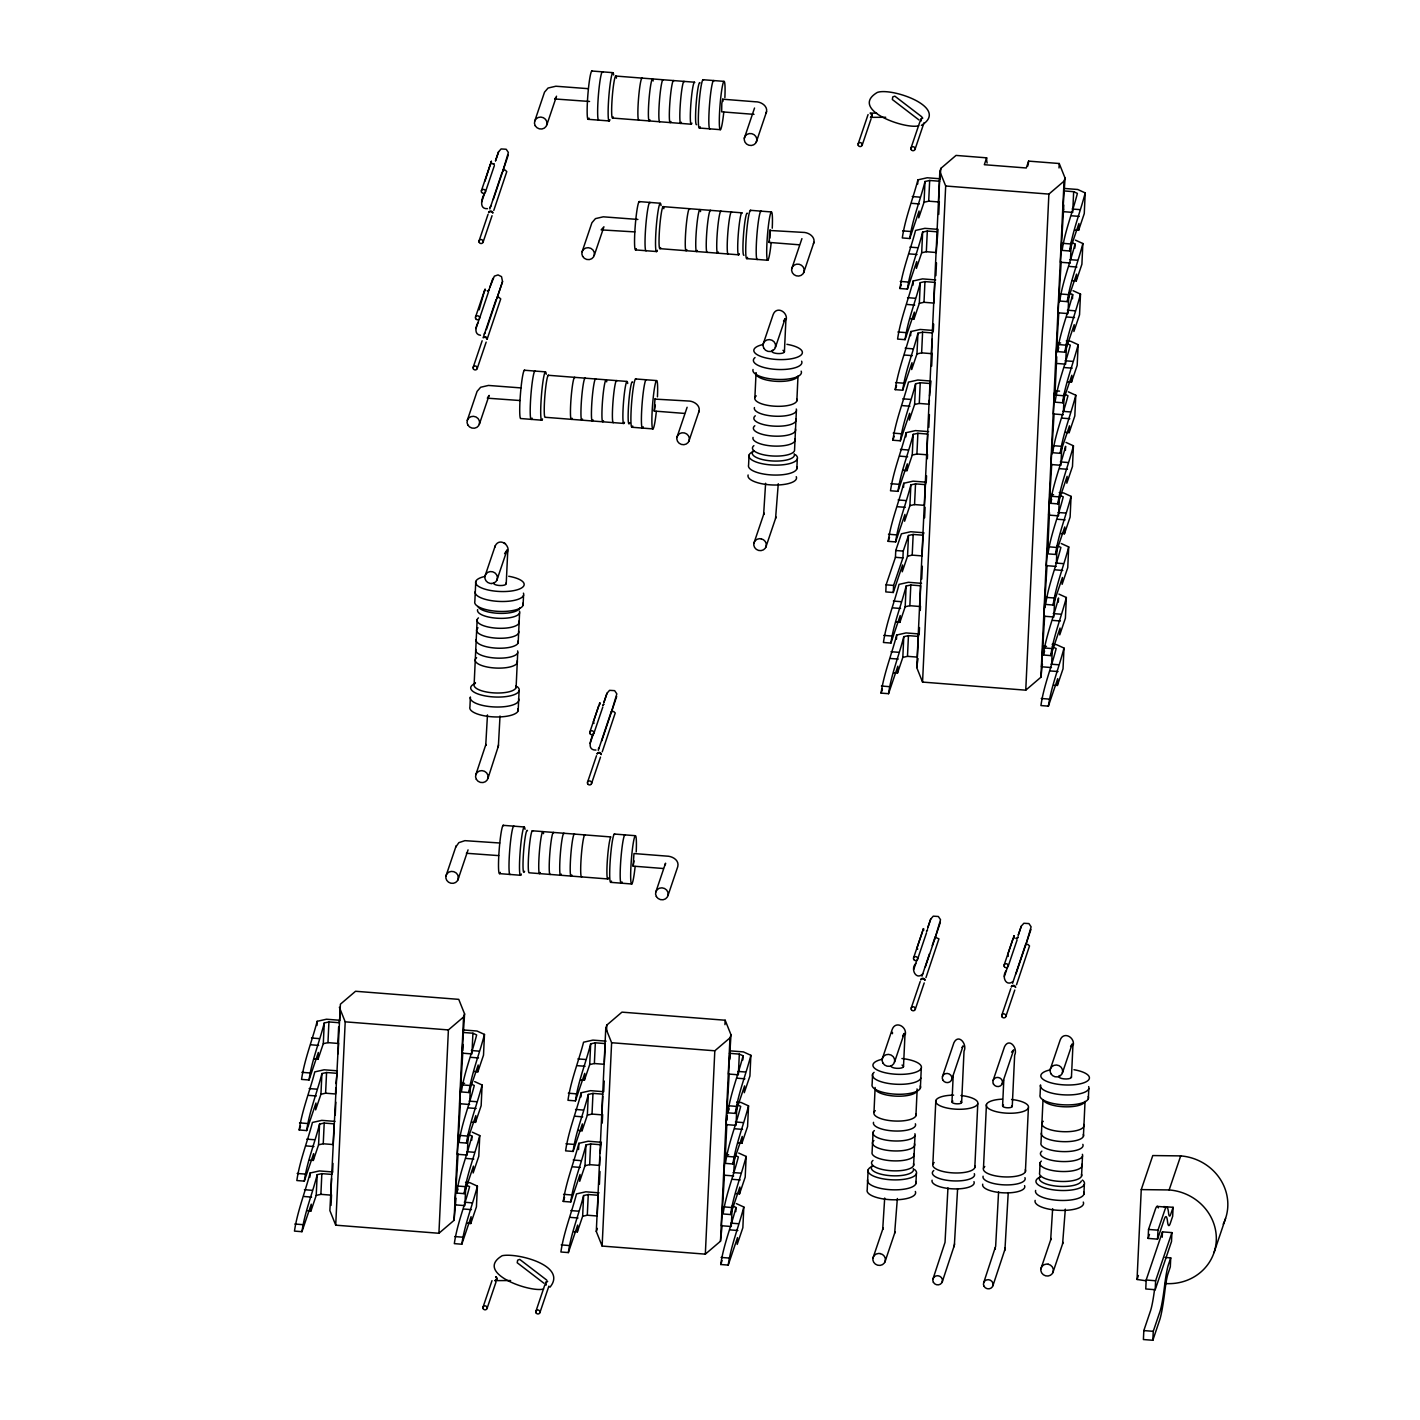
<?xml version="1.0" encoding="UTF-8"?>
<svg xmlns="http://www.w3.org/2000/svg" width="1420" height="1420" viewBox="0 0 1420 1420"><rect width="100%" height="100%" fill="white"/><g stroke="black" fill="none" stroke-linecap="round" stroke-linejoin="round"><path stroke-width="1.5" d="M676.896 437.484L676.825 439.046A6.337 5.946 18.7 0 0 686.268 444.016A6.337 5.946 18.7 0 0 686.694 433.952A6.337 5.946 18.7 0 0 676.896 437.484L687.12 407.256M698.64 412.439C701.498 405.818 693.865 400.795 687.954 400.99L654.939 399.109L654.247 411.055L684.44 413.415M744.311 138.255L744.257 139.817A6.337 5.946 18.7 0 0 753.7 144.804A6.337 5.946 18.7 0 0 754.126 134.722A6.337 5.946 18.7 0 0 744.311 138.255L754.535 108.026M766.054 113.227C768.912 106.606 761.297 101.565 755.387 101.778L722.709 99.205L721.804 103.536L721.662 111.825L754.02 114.363M791.703 268.859L791.632 270.404A6.337 5.946 18.7 0 0 801.075 275.391A6.337 5.946 18.7 0 0 801.519 265.309A6.337 5.946 18.7 0 0 791.703 268.859L801.927 238.613M813.447 243.814C816.305 237.193 808.69 232.152 802.779 232.365L769.764 230.466L769.054 242.412L799.265 244.79M332.972 1163.424L332.582 1171.961L319.411 1170.932L310.092 1173.026C305.069 1192.427 297.366 1211.313 294.472 1231.104L301.945 1231.69L311.264 1204.195L310.945 1210.994L307.199 1210.71M334.942 1121.392L321.772 1120.362L312.435 1122.457C307.43 1141.857 299.709 1160.744 296.833 1180.535L304.306 1181.12L313.625 1153.626L313.305 1160.424L309.56 1160.14M336.469 1073.271L326.564 1072.508L321.914 1073.555L320.938 1094.252L315.648 1109.854L315.968 1103.056L306.667 1130.569L299.194 1129.983C302.07 1110.174 309.791 1091.288 314.796 1071.887L324.115 1069.793L337.303 1070.822L335.99 1083.638M340.125 1010.223L339.646 1020.27L326.476 1019.223L317.157 1021.317C312.151 1040.718 304.43 1059.604 301.555 1079.413L309.027 1079.999L318.328 1052.486L318.009 1059.302L314.281 1059M301.945 1231.69C304.696 1212.254 312.382 1193.741 317.192 1174.677L321.843 1173.63L331.748 1174.411L332.582 1171.961M304.306 1181.12C307.039 1161.684 314.725 1143.171 319.553 1124.107L324.204 1123.06L334.108 1123.841L333.15 1144.555L323.245 1143.774L318.577 1144.822L313.305 1160.424M306.667 1130.569C309.4 1111.114 317.086 1092.601 321.914 1073.555M309.027 1079.999C311.761 1060.545 319.447 1042.031 324.257 1022.986L328.925 1021.938L338.83 1022.702L339.646 1020.27M309.897 1177.162L310.092 1173.026M316.962 1025.471L317.157 1021.317M310.945 1210.994L316.216 1195.391L317.192 1174.677M318.577 1144.822L319.553 1124.107M318.009 1059.302L323.298 1043.682L324.257 1022.986M316.216 1195.391L320.885 1194.344L321.843 1173.63M323.245 1143.774L324.204 1123.06M320.938 1094.252L325.606 1093.205L326.564 1072.508M323.298 1043.682L327.967 1042.635L328.925 1021.938M463.009 1032.446L472.913 1033.227L471.955 1053.924L462.05 1053.143L464.589 1013.933L458.749 999.36L355.55 991.267L340.409 1004.188L329.884 1210.603L335.723 1225.176L438.922 1233.27L454.063 1220.33L455.997 1198.249M331.552 1178.547L330.789 1195.107L320.885 1194.344M335.794 1087.773L335.51 1093.986L325.606 1093.205M338.635 1026.855L337.853 1043.416L327.967 1042.635M331.02 1205.42L331.517 1194.788M335.244 1115.002L335.83 1102.204M338.084 1053.764L338.581 1043.096M335.723 1225.176L345.202 1021.832L339.362 1007.259M438.922 1233.27L448.4 1029.926L463.559 1017.004L464.589 1013.933M475.771 581.525L474.848 601.441A24.3 8.059 2.7 0 0 499.467 611.416A24.3 8.059 2.7 0 0 522.968 603.109M474.138 684.298L477.155 619.599M454.063 1220.33L463.559 1017.004M462.778 1052.823L459.69 1103.713L469.594 1104.494M458.056 1153.963L454.968 1204.852L464.872 1205.615L465.742 1186.996M458.642 1141.485L458.837 1137.331M460.417 1103.393L457.329 1154.282L467.233 1155.063L468.192 1134.349L471.919 1136.053L471.742 1140.189M462.867 1050.694L463.168 1044.481M465.831 1184.919L469.576 1186.623C464.748 1205.687 457.062 1224.2 454.329 1243.636L461.802 1244.222L471.103 1216.709L470.783 1223.525L467.056 1223.223M472.292 1132.166L479.765 1135.574L478.788 1156.27L473.144 1172.956L473.464 1166.139L464.145 1193.652L456.69 1193.066C459.423 1173.63 467.109 1155.117 471.919 1136.053M470.553 1083.78L474.28 1085.483C469.47 1104.547 461.784 1123.06 459.05 1142.496L466.505 1143.082L475.824 1115.587L475.505 1122.386L471.777 1122.102M472.913 1033.227L476.641 1034.931C471.83 1053.977 464.145 1072.49 461.393 1091.944L468.866 1092.53L478.185 1065.018L477.865 1071.816L474.12 1071.532M461.802 1244.222C464.677 1224.43 472.381 1205.527 477.404 1186.144L469.949 1182.718L465.547 1182.381M464.145 1193.652C467.038 1173.861 474.741 1154.975 479.765 1135.574M466.505 1143.082C469.381 1123.291 477.102 1104.405 482.108 1085.004L474.653 1081.596M468.866 1092.53C471.742 1072.721 479.463 1053.835 484.468 1034.434L477.013 1031.026L463.843 1029.997M469.789 1100.34L470.357 1087.933M487.468 714.917L485.729 745.518L485.871 744.453L475.806 774.752M477.404 1186.144L476.428 1206.84L470.783 1223.525M482.108 1085.004L481.149 1105.701L475.505 1122.386M484.468 1034.434L483.51 1055.149L477.865 1071.816M500.017 716L498.402 745.66M506.23 583.638L507.668 552.717C510.614 544.907 499.432 537.186 495.207 545.884L484.93 576.289M516.099 687.599L517.714 652.756M518.176 642.798L519.578 612.943M518.176 710.728L519.099 690.83M523.092 605.222L523.554 595.264M598.991 1192.835L585.821 1191.806L576.502 1193.9C571.479 1213.301 563.775 1232.187 560.9 1251.996L568.355 1252.582L577.674 1225.069L577.354 1231.868L573.627 1231.584M600.518 1144.715L590.613 1143.952L585.963 1144.999L584.987 1165.696L579.715 1181.316L580.034 1174.5L570.716 1202.012L563.243 1201.427C566.136 1181.618 573.84 1162.731 578.863 1143.331L588.182 1141.236L601.352 1142.266L600.128 1153.005M604.21 1081.046L603.713 1091.714L590.542 1090.667L581.206 1092.761C576.201 1112.162 568.479 1131.048 565.604 1150.857L573.077 1151.443L582.378 1123.93L582.076 1130.746L578.33 1130.444M606.074 1041.144L592.885 1040.114L583.567 1042.209C578.561 1061.592 570.84 1080.496 567.965 1100.287L575.437 1100.873L584.738 1073.36L584.419 1080.176L580.691 1079.874M568.355 1252.582C571.106 1233.128 578.792 1214.615 583.602 1195.551L588.27 1194.522L598.157 1195.285L597.288 1213.922M570.716 1202.012C573.467 1182.558 581.153 1164.045 585.963 1144.999M573.077 1151.443C575.81 1131.988 583.496 1113.475 588.324 1094.429L592.974 1093.382L602.879 1094.163M575.437 1100.873C578.171 1081.437 585.856 1062.923 590.667 1043.86L595.335 1042.812L605.24 1043.593L604.37 1062.231M578.561 1149.543L578.863 1143.331M581.028 1096.915L581.206 1092.761M577.354 1231.868L582.644 1216.265L583.602 1195.551M582.076 1130.746L587.347 1115.126L588.324 1094.429M584.419 1080.176L589.708 1064.556L590.667 1043.86M582.644 1216.265L587.294 1215.218L588.27 1194.522M584.987 1165.696L589.655 1164.649L590.613 1143.952M587.347 1115.126L592.016 1114.079L592.974 1093.382M589.708 1064.556L594.376 1063.527L595.335 1042.812M722.123 1225.407L720.49 1241.222L705.332 1254.144L602.133 1246.068L596.293 1231.477L605.772 1028.151L606.819 1025.08L621.96 1012.14L725.176 1020.234L730.998 1034.807L728.46 1074.035L738.365 1074.798L739.323 1054.101L729.418 1053.32M599.95 1157.14L599.559 1165.429L589.655 1164.649M602.79 1096.222L601.92 1114.86L592.016 1114.079M599.4 1184.315L599.985 1171.518M602.24 1123.078L602.648 1114.54M606.535 1031.097L606.819 1025.08M602.133 1246.068L611.612 1042.724L605.772 1028.151M705.332 1254.144L714.81 1050.8L729.969 1037.878L730.998 1034.807M749.05 455.092L748.588 465.05A24.3 8.059 2.7 0 0 773.208 475.025A24.3 8.059 2.7 0 0 796.709 466.718M724.963 1024.654L725.176 1020.234M754.89 397.6L756.061 372.714A21.122 7.011 2.7 0 0 774.699 381.234A21.122 7.011 2.7 0 0 798.004 375.998L796.851 400.884M720.49 1241.222L729.969 1037.878M725.531 1152.01L723.738 1175.156L733.643 1175.938M722.691 1212.928L722.993 1206.716M724.466 1174.837L721.378 1225.726L731.282 1226.507L732.259 1205.793L735.986 1207.497L735.791 1211.65M725.336 1156.146L726.827 1124.285M727.022 1120.078L727.217 1115.943M729.188 1073.715L726.099 1124.587L736.004 1125.368L736.962 1104.671L740.69 1106.375C735.879 1125.421 728.194 1143.934 725.46 1163.388L732.915 1163.974L742.234 1136.461L741.914 1143.277L738.187 1142.976M729.862 1059.16L730.058 1055.007M736.359 1203.61L743.814 1207.018L742.855 1227.714L737.193 1244.399L737.512 1237.601L728.212 1265.096L720.739 1264.51C723.472 1245.074 731.158 1226.56 735.986 1207.497M734.601 1155.223L738.347 1156.927C733.519 1175.991 725.833 1194.504 723.099 1213.958L730.572 1214.544L739.873 1187.031L739.554 1193.83L735.826 1193.545M730.253 1050.871L743.423 1051.9L750.878 1055.308L749.92 1076.023L744.275 1092.708L744.595 1085.892L735.276 1113.404L727.803 1112.819C730.554 1093.364 738.24 1074.851 743.05 1055.805L739.323 1054.101M728.212 1265.096C731.087 1245.304 738.791 1226.418 743.814 1207.018M730.572 1214.544C733.448 1194.735 741.151 1175.849 746.174 1156.448L738.702 1153.04M732.915 1163.974C735.808 1144.165 743.512 1125.279 748.535 1105.878L741.062 1102.47L736.678 1102.133M735.276 1113.404C738.151 1093.595 745.873 1074.709 750.878 1055.308M765.611 483.261L763.623 514.555L764.102 513.117L753.842 543.416M733.838 1171.802L734.513 1157.3M742.855 1059.941L743.05 1055.805M746.174 1156.448L745.198 1177.144L739.554 1193.83M748.535 1105.878L747.559 1126.592L741.914 1143.277M778.266 483.741L775.568 518.46M784.408 351.911L785.846 321.044C789.165 312.577 776.545 304.98 773.066 314.796L763.285 343.711M796.389 410.841L794.525 450.655A21.122 7.011 2.7 0 1 768.504 455.625A21.122 7.011 2.7 0 1 753.896 445.649M796.833 468.831L797.294 458.873M893.801 672.707L897.529 672.991L897.848 666.193L888.547 693.688L881.074 693.12C883.95 673.311 891.671 654.425 896.677 635.024L905.995 632.929L919.184 633.959L919.468 627.551M921.544 583.336L908.356 582.289L899.037 584.383C894.032 603.784 886.311 622.67 883.435 642.479L890.908 643.065L900.209 615.552L899.889 622.368L896.162 622.066M886.115 584.827L885.796 591.909L893.269 592.495L902.57 564.982L902.25 571.798L907.54 556.178L908.498 535.482L913.167 534.435L923.071 535.216L923.887 532.766L910.717 531.737L901.398 533.831L895.754 550.498L895.434 557.314L886.115 584.827L893.588 585.413L902.907 557.9L903.226 551.084L908.498 535.482M926.248 482.197L925.432 484.646L915.527 483.865L910.859 484.912L909.9 505.627L904.611 521.229L904.93 514.413L895.612 541.925L888.157 541.34C891.032 521.548 898.736 502.662 903.759 483.261L913.078 481.167L926.248 482.197L926.55 475.789M928.609 431.627L915.438 430.597L906.12 432.692C901.096 452.092 893.393 470.978 890.5 490.77L897.972 491.355L907.291 463.861L906.972 470.659L903.244 470.375M930.135 383.506L920.231 382.743L915.581 383.773L914.604 404.487L909.332 420.089L909.652 413.291L900.333 440.803L892.86 440.218C895.736 420.409 903.457 401.523 908.48 382.122L917.799 380.027L930.97 381.057L929.567 395.931M933.331 330.487L932.496 332.937L922.592 332.173L917.941 333.221L916.965 353.917L911.693 369.537L911.995 362.721L902.694 390.234L895.221 389.648C898.097 369.839 905.818 350.953 910.823 331.552L920.16 329.458L933.331 330.487L933.632 324.097M935.691 279.935L922.503 278.888L913.184 280.983C908.179 300.383 900.457 319.269 897.582 339.078L905.055 339.664L914.356 312.151L914.036 318.967L910.309 318.666M899.943 288.508C902.818 268.717 910.539 249.814 915.545 230.43L924.864 228.336L938.034 229.365L936.241 252.511L926.337 251.73L921.686 252.778L916.397 268.398L916.716 261.582L907.415 289.094L899.943 288.508L901.274 284.586M940.395 178.796L927.224 177.766L917.906 179.861C912.882 199.262 905.179 218.148 902.303 237.939L909.758 238.524L919.077 211.03L918.758 217.828L924.047 202.226L925.006 181.512L929.674 180.464L939.578 181.245L940.892 168.359L956.033 155.419L986.651 157.833A21.122 19.845 18.7 0 0 987.131 163.034M888.547 693.688C891.281 674.251 898.966 655.738 903.777 636.675L908.445 635.628L918.349 636.409L919.184 633.959M890.908 643.065C893.641 623.611 901.327 605.097 906.137 586.052L910.806 585.004L920.71 585.785L919.734 606.482L909.847 605.701L905.179 606.748L899.889 622.368M893.269 592.495L893.588 585.413M895.612 541.925C898.363 522.489 906.049 503.976 910.859 484.912M897.972 491.355C900.724 471.919 908.409 453.406 913.22 434.342L917.888 433.295L927.775 434.076L926.816 454.773L916.912 454.01L912.261 455.057L906.972 470.659M900.333 440.803C903.067 421.349 910.77 402.836 915.581 383.773M902.694 390.234C905.428 370.78 913.113 352.267 917.941 333.221M905.055 339.664C907.788 320.21 915.474 301.697 920.284 282.651L924.952 281.604L934.857 282.385L933.881 303.081L923.994 302.3L919.326 303.347L914.036 318.967M907.415 289.094C910.149 269.658 917.835 251.145 922.645 232.081L927.313 231.034L937.218 231.815M909.758 238.524C912.51 219.088 920.195 200.575 925.006 181.512M868.135 1169.867L867.212 1189.782A24.3 8.059 2.7 0 0 891.831 1199.758A24.3 8.059 2.7 0 0 915.332 1191.451M872.59 1074.301L872.128 1084.259A24.3 8.059 2.7 0 0 896.748 1094.234A24.3 8.059 2.7 0 0 920.249 1085.927M873.052 1132.29L872.111 1152.188A21.122 7.011 2.7 0 0 893.517 1160.868A21.122 7.011 2.7 0 0 913.965 1153.644M873.974 1112.375L875.128 1087.489M896.481 639.16L896.677 635.024M903.564 487.397L903.759 483.261M905.924 436.827L906.12 432.692M910.628 335.706L910.823 331.552M912.989 285.136L913.184 280.983M917.71 183.996L917.906 179.861M897.529 672.991L902.818 657.389L903.777 636.675M905.179 606.748L906.137 586.052M912.261 455.057L913.22 434.342M919.326 303.347L920.284 282.651M921.686 252.778L922.645 232.081M902.818 657.389L907.486 656.342L908.445 635.628M909.847 605.701L910.806 585.004M907.54 556.178L912.208 555.131L913.167 534.435M909.9 505.627L914.551 504.579L915.527 483.865M916.912 454.01L917.888 433.295M914.604 404.487L919.272 403.44L920.231 382.743M916.965 353.917L921.633 352.87L922.592 332.173M923.994 302.3L924.952 281.604M926.337 251.73L927.313 231.034M924.047 202.226L928.698 201.178L929.674 180.464M884.696 1198.036L882.707 1229.33L883.187 1227.892L872.927 1258.191M1051.475 667.56L1041.57 666.779L1042.404 664.329L1040.895 677.234L1025.755 690.173L922.556 682.079L916.716 667.506L939.845 171.429L940.892 168.359M918.349 636.409L917.373 657.123L907.486 656.342M923.071 535.216L922.095 555.912L912.208 555.131M925.432 484.646L924.456 505.342L914.551 504.579M929.372 400.067L929.177 404.221L919.272 403.44M932.212 339.149L931.538 353.651L921.633 352.87M939.578 181.245L938.602 201.942L928.698 201.178M918.03 658.578L916.716 667.506M920.267 610.44L920.48 606.163M921.74 579.058L922.325 566.26M924.597 517.838L925.094 507.171M927.349 458.731L927.544 454.471M928.804 427.367L929.408 414.569M931.662 366.129L932.265 353.332M935.886 275.658L936.472 262.86M938.744 214.438L939.33 201.64M897.351 1198.515L894.653 1233.234M903.493 1066.686L904.93 1035.819C908.25 1027.352 895.629 1019.755 892.15 1029.571L882.37 1058.486M922.556 682.079L945.684 186.002L939.845 171.429M913.61 1165.429L914.995 1135.574M915.935 1115.676L917.089 1090.791M915.918 1183.606L916.379 1173.648M920.373 1088.04L921.296 1068.142M932.851 1164.276L935.816 1100.571M947.956 1187.883L945.028 1242.358L933.046 1278.745M951.968 1101.831L953.175 1076.147M957.612 1188.646L954.4 1244.736M961.624 1102.594L964.02 1051.226C967.517 1044.25 958.606 1033.156 953.903 1042.759L942.49 1076.484M974.812 1167.559L977.776 1103.855M983.474 1168.234L986.438 1104.529M998.58 1191.859L995.651 1246.316L983.669 1282.721M1002.591 1105.807L1003.798 1080.123M1025.755 690.173L1048.883 194.096L1064.042 181.156L1065.071 178.086L1059.231 163.513L1028.612 161.117L1026.287 167.986L984.326 164.702L986.651 157.833M1008.235 1192.605L1005.005 1248.712M1012.247 1106.553L1014.643 1055.202C1018.14 1048.226 1009.23 1037.132 1004.526 1046.717L993.095 1080.443M1059.036 167.951L1059.231 163.513M1040.895 677.234L1064.042 181.156M1041.57 666.779L1044.658 615.907M1059.409 497.231L1058.539 515.851L1048.652 515.087L1051.723 464.198M1067.804 381.767L1071.532 382.051L1071.851 375.253L1062.533 402.765L1055.078 402.18C1057.811 382.726 1065.497 364.212 1070.307 345.149L1066.58 343.445L1065.621 364.159L1055.717 363.378L1058.805 312.506M1063.757 190.901L1073.662 191.682L1072.704 212.396L1062.799 211.615L1065.071 178.086M1045.049 607.547L1045.333 601.334M1047.019 565.337L1043.931 616.209L1053.835 616.99L1054.794 596.293M1047.889 546.629L1049.469 512.638L1048.652 515.087M1052.22 453.779L1052.415 449.643M1054.084 413.628L1050.995 464.517L1060.9 465.298L1061.876 444.584M1054.954 394.938L1056.746 356.793M1059.284 302.087L1059.586 295.875M1061.166 261.937L1058.078 312.808L1067.982 313.589L1068.94 292.893L1072.668 294.597L1072.473 298.733M1063.811 205.03L1060.438 262.256L1070.343 263.019M1052.433 646.846L1056.16 648.549C1051.35 667.613 1043.665 686.126 1040.931 705.562L1048.386 706.148L1057.705 678.653L1057.385 685.452L1053.658 685.168M1058.894 594.092L1066.349 597.5L1065.39 618.215L1059.746 634.882L1060.065 628.084L1050.747 655.596L1043.274 655.01C1046.025 635.557 1053.711 617.043 1058.521 597.997L1058.326 602.133M1057.155 545.724L1060.882 547.428C1056.072 566.473 1048.386 584.987 1045.635 604.441L1053.107 605.026L1062.426 577.514L1062.107 584.33L1067.751 567.645L1068.71 546.931L1061.255 543.523M1059.515 495.154L1063.243 496.858C1058.432 515.904 1050.747 534.417 1047.995 553.871L1055.468 554.457L1064.769 526.944L1064.467 533.76L1060.722 533.458M1065.976 442.401L1073.431 445.809L1072.473 466.505L1066.81 483.191L1067.13 476.374L1057.829 503.887L1050.356 503.301C1053.09 483.865 1060.775 465.352 1065.603 446.288L1065.408 450.424M1064.219 394.014L1067.964 395.718C1063.136 414.782 1055.45 433.295 1052.717 452.731L1060.19 453.317L1069.491 425.822L1069.171 432.621L1065.444 432.337M1073.041 290.692L1080.496 294.1L1079.537 314.814L1073.893 331.499L1074.212 324.683L1064.894 352.195L1057.421 351.61C1060.172 332.156 1067.858 313.642 1072.668 294.597M1071.301 242.323L1075.029 244.027C1070.218 263.073 1062.533 281.586 1059.781 301.04L1067.254 301.626L1076.573 274.113L1076.254 280.929L1072.508 280.627M1073.662 191.682L1077.389 193.386C1072.579 212.45 1064.894 230.963 1062.142 250.399L1069.615 250.985L1078.934 223.49L1078.614 230.288L1074.869 230.005M1025.418 1171.535L1028.399 1107.831M1048.386 706.148C1051.279 686.357 1058.983 667.471 1064.006 648.07L1056.533 644.662L1052.149 644.307M1050.747 655.596C1053.622 635.787 1061.343 616.901 1066.349 597.5M1053.107 605.026C1055.983 585.217 1063.704 566.332 1068.71 546.931M1055.468 554.457C1058.344 534.648 1066.065 515.762 1071.07 496.361L1063.615 492.953L1059.214 492.616M1057.829 503.887C1060.705 484.096 1068.408 465.192 1073.431 445.809M1060.19 453.317C1063.065 433.526 1070.769 414.64 1075.792 395.239L1068.319 391.831M1062.533 402.765C1065.426 382.956 1073.13 364.07 1078.153 344.669L1070.68 341.261L1066.296 340.924M1064.894 352.195C1067.769 332.386 1075.49 313.5 1080.496 294.1M1067.254 301.626C1070.13 281.817 1077.851 262.931 1082.856 243.53L1075.401 240.122M1069.615 250.985C1072.49 231.194 1080.212 212.308 1085.217 192.907L1077.762 189.499L1064.592 188.47M1051.67 663.424L1052.344 648.922M1056.373 562.284L1056.959 549.859M1063.456 410.575L1064.13 396.091M1070.52 258.884L1071.195 244.382M1074.833 248.163L1075.029 244.027M1040.079 1162.82L1039.618 1172.778A21.122 7.011 2.7 0 0 1061.024 1181.458A21.122 7.011 2.7 0 0 1081.454 1174.233M1042.99 1100.198L1041.002 1142.905A21.122 7.011 2.7 0 0 1062.408 1151.584A21.122 7.011 2.7 0 0 1082.839 1144.36M1064.006 648.07L1063.03 668.767L1057.385 685.452M1071.07 496.361L1070.112 517.075L1064.467 533.76M1075.792 395.239L1074.816 415.936L1069.171 432.621M1078.153 344.669L1077.177 365.366L1071.532 382.051M1082.856 243.53L1081.898 264.244L1076.254 280.929M1085.217 192.907L1084.259 213.603L1078.614 230.288M1052.646 1208.668L1050.658 1239.962L1051.137 1238.506L1040.895 1268.823M1065.319 1209.148L1062.604 1243.849M1071.443 1077.301L1072.881 1046.433C1076.2 1037.984 1063.598 1030.37 1060.119 1040.203L1050.321 1069.118M1081.561 1176.062L1082.502 1156.164M1083.424 1136.248L1085.04 1101.405A21.122 7.011 2.7 0 1 1064.503 1106.801A21.122 7.011 2.7 0 1 1043.203 1099.95M1083.886 1194.22L1084.347 1184.28M1088.341 1098.672L1088.803 1088.714M1145.585 1280.716L1137.047 1279.473L1141.254 1189.605L1152.774 1155.56L1180.694 1155.898A49.647 46.629 18.7 0 1 1223.206 1224.146M1154.531 1289.697A50.534 4.526 -85.5 0 1 1150.519 1310.802L1143.828 1330.575L1143.402 1339.539L1152.845 1340.267L1159.945 1319.18A60.013 5.378 -85.5 0 0 1164.719 1292.253L1165.039 1289.697A34.63 3.106 -85.5 0 1 1167.737 1274.556L1170.311 1266.853L1170.737 1257.889L1165.074 1257.445M1146.171 1280.006L1145.763 1288.969L1155.206 1289.715L1171.5 1241.577L1171.908 1232.613L1162.465 1231.868L1146.171 1280.006L1155.614 1280.751L1171.908 1232.613M1163.655 1206.592L1173.097 1207.319L1172.671 1216.283L1170.346 1223.17A44.144 3.958 -85.5 0 1 1167.435 1220.845A50.534 4.526 -85.5 0 0 1164.258 1219.354L1157.548 1239.145L1148.123 1238.4L1148.531 1229.436L1155.631 1208.544A60.013 5.378 -85.5 0 1 1158.347 1207.905M1152.845 1340.267L1153.253 1331.321L1159.962 1311.53A50.534 4.526 -85.5 0 0 1164.329 1287.727A44.144 3.958 -85.5 0 1 1168.411 1264.776L1170.737 1257.889M1155.206 1289.715L1155.614 1280.751M1157.548 1239.145L1157.975 1230.181L1165.074 1209.29A60.013 5.378 -85.5 0 1 1168.465 1212.13L1168.607 1213.354A34.63 3.106 -85.5 0 0 1170.506 1214.881L1173.097 1207.319M1162.217 1237.246L1162.465 1231.868M655.312 405.09L654.247 411.055M769.959 238.081L770.101 229.809M634.03 860.875L633.107 866.129L633.977 853.544L666.583 856.1C672.264 856.065 679.523 860.112 677.748 866.697L667.933 895.7M487.912 778.497L498.313 746.281M498.172 747.364L498.491 744.95M665.305 864.745L665.554 863.2L655.827 891.955M601.299 754.517L601.299 754.481A2.112 1.029 13.4 0 0 600.181 753.434M942.259 1281.852L954.205 1245.748M992.882 1285.81L1004.827 1249.724M954.027 1246.778L954.542 1243.92M1004.65 1250.754L1005.147 1247.896M599.772 702.793L599.702 703.876A2.112 2.023 18.7 0 0 599.897 704.373A2.112 1.97 18.6 0 1 599.719 703.859L599.772 702.793L593.471 721.537L593.951 723.454M481.646 202.066L484.664 193.138C481.895 197.451 478.451 209.415 487.504 208.669M502.698 171.571L508.378 152.49L506.195 149.26L501.1 148.94L498.544 151.869L495.527 160.797L498.544 151.869M477.901 322.784C475.682 326.707 473.978 334.57 480.492 335.262M497.018 298.058L502.538 281.604L501.526 276.634L498.029 274.912L494.337 276.172L489.847 287.284M593.649 732.844C591.483 737.672 585.874 750.381 595.956 750.062M611.15 712.947L616.83 693.883L614.647 690.653L609.553 690.333L606.997 693.262L603.979 702.19L606.997 693.262M915.74 963.523C910.131 968.972 916.273 980.954 922.894 973.73M934.857 938.797L940.537 919.716L938.354 916.486L933.259 916.166L930.703 919.095L927.686 928.023L930.703 919.095M1006.319 970.623C1001.668 975.522 1005.2 986.865 1012.602 981.841M1026.092 943.945L1031.115 926.816L1028.932 923.586L1023.838 923.266L1021.282 926.195L1018.264 935.123L1021.282 926.195M769.587 240.832L769.054 242.412M492.864 278.355L489.314 288.97M484.77 289.911L479.143 309.844M494.71 547.392L495.207 545.884M455.714 847.119L458.855 842.646L464.908 840.658L499.733 843.001M491.302 161.436L484.983 181.139M493.255 199.546L508.218 155.117M489.829 208.971L502.13 172.228M493.787 210.426L506.78 171.625L505.218 170.098L502.822 170.169M486.385 329.564L502.538 281.604M598.281 750.363L611.274 711.562L613.671 711.491L615.233 713.017L602.24 751.819M601.707 740.938L616.67 696.51M923.461 928.662L917.178 947.371L917.657 949.288M921.97 976.197L929.496 953.743M932.23 945.578L934.981 937.395M925.396 966.771L940.359 922.343M925.946 977.652L938.939 938.851L935.141 937.218M1014.04 935.762L1007.756 954.471L1008.235 956.388M1012.549 983.297L1025.559 944.495L1027.938 944.424L1029.518 945.951L1016.525 984.752M1015.974 973.871L1030.956 929.443M481.416 190.688L490.379 164.17M485.409 192.037L494.391 165.519M479.072 240.867L488.036 214.349M483.066 242.216L492.048 215.698M534.701 121.197L544.517 92.176L548.049 88.04L555.859 86.229L588.324 88.679M475.505 317.104L484.486 290.585M479.002 319.624L475.984 328.552M479.516 318.453L488.498 291.934M546.807 124.942L556.534 96.187M473.179 367.283L482.143 340.764M483.137 337.853L496.041 299.584M477.173 368.632L486.155 342.113M487.131 339.202L500.728 298.928L499.006 297.401L496.716 297.579M467.269 420.409L477.084 391.405L480.634 387.269L488.427 385.441L520.891 387.908M479.374 424.172L489.101 395.417L487.61 397.742M582.093 251.784L591.909 222.762L595.441 218.627L603.251 216.816L637.882 219.443M594.199 255.529L603.926 226.774L601.175 229.88L634.793 231.904M299.194 1129.983L300.525 1126.042M496.858 580.265L507.117 549.913L504.579 553.658M445.898 876.14L456.21 845.663M457.826 880.116L468.05 849.888M756.239 142.231L766.552 111.736M589.85 732.081L598.832 705.562M688.806 441.46L699.119 410.966M593.116 734.513L590.099 743.459M593.862 733.43L602.843 706.911M587.525 782.26L596.489 755.742M591.519 783.591L600.5 757.091M456.69 1193.066L458.021 1189.144M775.391 347.456L785.153 318.613L783.538 321.097M803.631 272.817L813.944 242.323M858.141 143.899L868.064 114.576M862.153 145.248L871.117 118.73M483.031 1307.145L492.012 1280.627M487.042 1308.494L496.024 1281.976M765.77 547.392L776.048 517.004M911.001 148.035L919.982 121.516M915.012 149.384L923.976 122.865M563.243 1201.427L564.574 1197.486M535.908 1311.299L544.872 1284.781M539.902 1312.648L548.883 1286.13M596.293 1231.477L597.341 1228.424M895.221 389.648L896.553 385.707M892.86 440.218L894.192 436.277M888.157 541.34L889.488 537.417M727.803 1112.819L729.134 1108.896M881.074 693.12L882.406 689.179M1062.799 211.615L1063.615 209.166M720.739 1264.51L722.07 1260.587M1057.421 351.61L1058.752 347.669M1055.717 363.378L1056.551 360.928M1050.356 503.301L1051.688 499.378M1048.084 542.493L1046.292 565.639L1056.196 566.42M913.557 957.914L922.538 931.396M916.823 960.364L913.806 969.292M917.569 959.263L926.532 932.745M911.214 1008.094L920.195 981.575M894.476 1062.231L904.238 1033.387L902.623 1035.89M915.226 1009.442L924.207 982.924M1043.274 655.01L1044.605 651.07M884.855 1262.167L895.132 1231.797M951.702 1079.591L963.097 1045.919L961.944 1047.498M1004.135 965.014L1013.117 938.496M1007.401 967.464L1004.384 976.392M1008.147 966.363L1017.128 939.845M1001.792 1015.194L1010.774 988.675M1005.804 1016.543L1014.785 990.024M1002.307 1083.549L1013.702 1049.877L1011.519 1052.167M1062.426 1072.863L1072.206 1044.002L1070.573 1046.505M1052.806 1272.781L1063.083 1242.411M1148.123 1238.4L1149.455 1234.441M1137.047 1279.473L1138.414 1275.479M1164.808 1283.503A49.647 46.629 18.7 0 0 1216.283 1240.583A49.647 46.629 18.7 0 0 1169.157 1189.942L1180.694 1155.898M1214.029 1252.564L1225.549 1218.52M491.32 205.314L489.865 207.515M484.184 334.002L485.054 333.008M598.317 748.89L599.187 747.896M555.042 98.512L556.019 97.412M655.135 398.558L655.49 399.464M549.948 1287.23C568 1265.557 516.916 1252.546 502.201 1255.706C473.659 1272.657 529.553 1292.75 543.541 1289.058M921.385 125.386C950.299 107.671 891.689 87.188 877.294 92.442C848.752 109.393 904.646 129.504 918.651 125.812M554.741 98.956L589.566 101.477M487.309 398.168L519.986 400.529M466.363 853.26L498.704 855.621M494.852 1280.556L495.385 1280.556A2.112 1.97 29.5 0 0 496.485 1277.29L495.615 1276.651L496.29 1277.361A2.112 1.491 87.2 0 1 496.219 1279.935M870.034 113.156L876.619 113.103M870.46 117.363L885.707 117.274M495.367 1280.627L510.614 1280.538M1141.254 1189.605L1169.157 1189.942M591.767 71L612.73 72.651M702.935 79.715L723.916 81.366M615.659 76.041L694.327 82.2M612.659 118.055L691.327 124.232M588.306 119.315L609.286 120.966M699.492 128.031L720.472 129.681M945.684 186.002L1048.883 194.096M912.261 196.546L919.716 197.131M1072.1 209.006L1079.573 209.592M911.942 203.344L919.414 203.93M1071.781 215.804L1079.253 216.39M639.142 201.587L660.122 203.237M750.328 210.302L771.308 211.953M663.051 206.628L741.719 212.805M1062.479 243.317L1069.952 243.903M902.623 230.856L910.096 231.442M909.9 247.115L917.373 247.701M1069.739 259.629L1077.212 260.215M909.581 253.914L917.054 254.499M1069.42 266.445L1076.892 267.031M660.052 248.66L738.719 254.819M635.698 249.92L656.679 251.553M746.884 258.635L767.865 260.268M900.262 281.426L907.735 282.012M1060.119 293.958L1067.591 294.543M907.54 297.667L915.012 298.253M1067.396 310.199L1074.851 310.785M907.22 304.483L914.693 305.069M1067.077 317.015L1074.532 317.601M1056.675 342.681L1060.651 342.983M897.919 331.996L905.374 332.582M1057.758 344.51L1065.231 345.095M905.179 348.237L912.652 348.823M1065.035 360.769L1072.49 361.355M904.859 355.053L912.332 355.639M1064.716 367.585L1072.189 368.17M1059.551 391.139L1055.149 390.802L1054.332 393.251L1053.356 413.948L1063.26 414.729M895.558 382.566L903.014 383.134M1055.397 395.079L1062.87 395.665M902.818 398.807L910.291 399.393M1062.675 411.339L1070.147 411.924M524.335 370.23L545.316 371.862M635.503 378.945L656.484 380.578M548.226 375.27L626.894 381.43M902.499 405.623L909.971 406.209M1062.355 418.137L1069.828 418.722M893.198 433.118L900.67 433.703M1053.036 445.649L1060.509 446.235M623.895 423.444L545.227 417.285A21.122 1.899 -85.5 0 1 544.943 395.008A21.122 1.899 -85.5 0 1 548.706 375.59M541.854 420.196L520.891 418.545A24.3 2.183 -85.5 0 1 520.536 392.932A24.3 2.183 -85.5 0 1 524.867 370.602M632.06 427.26L653.04 428.911M900.475 449.377L907.93 449.962M1060.314 461.908L1067.787 462.494M900.156 456.175L907.611 456.761M1059.994 468.707L1067.467 469.292M1049.611 494.373L1053.569 494.692M890.837 483.688L898.31 484.273M1050.694 496.219L1058.149 496.805M898.115 499.947L905.569 500.532M1057.953 512.46L1065.426 513.046M897.795 506.745L905.268 507.33M1057.634 519.276L1065.106 519.862M888.476 534.257L895.949 534.843M1048.333 546.789L1055.788 547.375M895.754 550.498L903.226 551.084M1055.592 563.03L1063.065 563.616M895.434 557.314L902.907 557.9M1055.273 569.846L1062.746 570.432M1045.972 597.359L1053.445 597.944M893.393 601.068L900.866 601.654M1053.249 613.6L1060.705 614.185M893.073 607.884L900.546 608.47M1052.93 620.416L1060.385 621.001M1042.528 646.082L1046.505 646.384M883.772 635.397L891.227 635.982M1043.611 647.91L1051.084 648.496M891.032 651.709L898.505 652.295M1050.889 664.169L1058.344 664.755M890.713 658.507L898.185 659.093M1050.569 670.968L1058.042 671.553M881.412 686.02L888.867 686.606M1041.25 698.48L1048.723 699.066M503.106 825.322L524.087 826.972M614.292 834.037L635.272 835.688M532.251 830.771L610.919 836.948A21.122 1.899 -85.5 0 0 607.227 862.171A21.122 1.899 -85.5 0 0 608.488 877.862M633.107 866.129L663.371 868.507M607.92 878.962L529.252 872.803A21.122 1.899 -85.5 0 1 528.968 850.527A21.122 1.899 -85.5 0 1 532.731 831.108M499.662 873.637L520.643 875.288M610.848 882.352L631.829 884.003M345.202 1021.832L448.4 1029.926M611.612 1042.724L714.81 1050.8M311.512 1038.002L318.985 1038.588M471.351 1050.534L478.824 1051.119M577.922 1058.894L585.395 1059.48M737.779 1071.408L745.234 1071.994M594.376 1063.527L604.281 1064.29M311.193 1044.818L318.666 1045.404M471.049 1057.35L478.504 1057.935M577.603 1065.692L585.076 1066.278M737.459 1078.224L744.914 1078.809M460.648 1083.016L464.606 1083.318M301.874 1072.331L309.347 1072.917M461.731 1084.844L469.203 1085.43M568.302 1093.205L575.757 1093.791M728.14 1105.736L735.613 1106.322M309.152 1088.572L316.624 1089.158M469.008 1101.103L476.463 1101.689M575.561 1109.446L583.034 1110.032M735.418 1121.977L742.873 1122.563M308.832 1095.388L316.305 1095.974M468.689 1107.902L476.144 1108.487M575.242 1116.262L582.715 1116.848M735.098 1128.793L742.571 1129.379M724.715 1154.46L728.673 1154.762M299.531 1122.883L306.986 1123.468M459.37 1135.414L466.843 1136M565.941 1143.774L573.414 1144.36M725.78 1156.288L733.253 1156.874M306.791 1139.142L314.264 1139.727M466.647 1151.673L474.103 1152.259M573.201 1160.016L580.673 1160.601M733.057 1172.547L740.53 1173.133M1157.122 1206.396L1166.565 1207.124M306.471 1145.94L313.944 1146.526M466.328 1158.471L473.801 1159.057M572.899 1166.832L580.354 1167.418M732.738 1179.363L740.21 1179.949M1148.531 1229.436L1157.975 1230.181M297.17 1173.452L304.643 1174.038M457.009 1185.984L464.482 1186.57M563.58 1194.344L571.053 1194.912M723.419 1206.858L730.892 1207.444M304.43 1189.711L311.903 1190.297M464.287 1202.225L471.759 1202.811M570.858 1210.585L578.313 1211.171M730.697 1223.117L738.169 1223.703M587.294 1215.218L597.199 1215.999M304.128 1196.51L311.583 1197.095M463.967 1209.041L471.44 1209.627M570.538 1217.401L577.993 1217.987M730.377 1229.915L737.85 1230.501M294.81 1224.022L302.283 1224.608M454.648 1236.554L462.121 1237.139M561.22 1244.896L568.692 1245.482M721.076 1257.428L728.531 1258.014M1143.828 1330.575L1153.253 1331.321M494.905 1280.591L495.19 1280.627A2.112 1.491 87.2 0 0 495.917 1280.29M505.52 543.736L503.887 542.635M921.864 116.866L894.831 96.152L892.754 96.897L892.328 99.507L919.059 120.008M546.753 1280.112L519.72 1259.398L517.661 1260.161L517.217 1262.753L543.949 1283.254M546.096 1284.887L545.884 1284.568A2.112 1.562 -55.6 0 1 547.676 1281.39L546.593 1281.639A2.112 1.988 7.8 0 0 546.008 1284.745M722.709 99.205L722.94 101.317M601.299 754.481L601.033 753.541A2.112 1.935 16.3 0 0 597.412 753.257L597.11 754.144A2.148 1.385 8.9 0 1 597.696 753.221L598.104 753.097A2.112 1.029 13.4 0 1 599.684 753.239M1083.318 1134.42A21.122 7.011 2.7 0 1 1062.87 1141.644A21.122 7.011 2.7 0 1 1041.464 1132.965M1082.377 1154.318A21.122 7.011 2.7 0 1 1059.196 1161.382A21.122 7.011 2.7 0 1 1041.854 1151.141M1081.916 1164.276A21.122 7.011 2.7 0 1 1058.716 1171.34A21.122 7.011 2.7 0 1 1041.392 1161.098M1081.33 1181.032A21.122 7.011 2.7 0 1 1055.308 1186.002A21.122 7.011 2.7 0 1 1040.7 1176.026M1082.448 1180.073A24.3 8.059 2.7 0 1 1057.545 1190.297A24.3 8.059 2.7 0 1 1040.665 1176.789M1083.744 1192.108A24.3 8.059 2.7 0 1 1060.243 1200.432A24.3 8.059 2.7 0 1 1035.624 1190.439M1083.282 1202.065A24.3 8.059 2.7 0 1 1059.781 1210.372A24.3 8.059 2.7 0 1 1035.162 1200.397M1073.964 1069.721A24.3 8.059 2.7 0 1 1085.874 1081.933A24.3 8.059 2.7 0 1 1049.114 1082.271A24.3 8.059 2.7 0 1 1049.966 1069.934M1088.661 1086.602A24.3 8.059 2.7 0 1 1065.16 1094.909A24.3 8.059 2.7 0 1 1040.541 1084.933L1040.079 1094.891A24.3 8.059 2.7 0 0 1064.698 1104.867A24.3 8.059 2.7 0 0 1088.199 1096.559M1083.78 1124.462A21.122 7.011 2.7 0 1 1060.58 1131.527A21.122 7.011 2.7 0 1 1043.256 1121.285M1071.372 1076.75A6.337 2.094 2.7 0 1 1063.775 1078.863A6.337 2.094 2.7 0 1 1059.941 1075.455M914.888 1133.746A21.122 7.011 2.7 0 1 891.689 1140.81A21.122 7.011 2.7 0 1 874.365 1130.569M915.35 1123.788A21.122 7.011 2.7 0 1 894.919 1131.012A21.122 7.011 2.7 0 1 873.513 1122.332M914.427 1143.686A21.122 7.011 2.7 0 1 891.227 1150.768A21.122 7.011 2.7 0 1 873.903 1140.526M913.504 1163.601A21.122 7.011 2.7 0 1 890.304 1170.666A21.122 7.011 2.7 0 1 872.963 1160.424M913.273 1168.571A21.122 7.011 2.7 0 1 890.074 1175.653A21.122 7.011 2.7 0 1 872.732 1165.412M914.498 1169.441A24.3 8.059 2.7 0 1 889.577 1179.665A24.3 8.059 2.7 0 1 872.714 1166.157M915.793 1181.493A24.3 8.059 2.7 0 1 892.292 1189.8A24.3 8.059 2.7 0 1 867.673 1179.825M901.948 1058.521A24.3 8.059 2.7 0 1 919.237 1070.52A24.3 8.059 2.7 0 1 882.246 1071.976A24.3 8.059 2.7 0 1 882.015 1059.32M920.834 1078.082A24.3 8.059 2.7 0 1 890.908 1083.797A24.3 8.059 2.7 0 1 874.099 1072.331M915.811 1113.83A21.122 7.011 2.7 0 1 892.63 1120.895A21.122 7.011 2.7 0 1 875.288 1110.653M916.983 1088.945A21.122 7.011 2.7 0 1 899.286 1096.205A21.122 7.011 2.7 0 1 875.252 1089.335M902.019 1065.089A6.337 2.094 2.7 0 1 899.108 1068.337A6.337 2.094 2.7 0 1 890.872 1065.799M518.069 640.97A21.122 7.011 2.7 0 1 497.639 648.194A21.122 7.011 2.7 0 1 476.233 639.515M517.608 650.91A21.122 7.011 2.7 0 1 497.178 658.134A21.122 7.011 2.7 0 1 475.771 649.472M518.531 631.012A21.122 7.011 2.7 0 1 495.349 638.077A21.122 7.011 2.7 0 1 478.007 627.835M518.992 621.055A21.122 7.011 2.7 0 1 495.811 628.119A21.122 7.011 2.7 0 1 478.469 617.878M519.454 611.097A21.122 7.011 2.7 0 1 499.023 618.321A21.122 7.011 2.7 0 1 477.617 609.641M519.809 607.955A21.122 7.011 2.7 0 1 499.254 613.351A21.122 7.011 2.7 0 1 477.972 606.5M523.43 593.152A24.3 8.059 2.7 0 1 499.929 601.459A24.3 8.059 2.7 0 1 475.309 591.483M508.733 576.272A24.3 8.059 2.7 0 1 520.625 588.484A24.3 8.059 2.7 0 1 483.865 588.821A24.3 8.059 2.7 0 1 484.735 576.484M518.052 708.615A24.3 8.059 2.7 0 1 494.55 716.922A24.3 8.059 2.7 0 1 469.931 706.947L470.393 696.989A24.3 8.059 2.7 0 0 495.012 706.982A24.3 8.059 2.7 0 0 518.513 698.675M517.199 686.623A24.3 8.059 2.7 0 1 492.296 696.847A24.3 8.059 2.7 0 1 475.416 683.34M517.146 660.868A21.122 7.011 2.7 0 1 493.947 667.933A21.122 7.011 2.7 0 1 476.623 657.691M515.975 685.753A21.122 7.011 2.7 0 1 492.793 692.818A21.122 7.011 2.7 0 1 475.452 682.576M505.964 583.087A6.337 2.094 2.7 0 1 500.053 585.537L498.402 585.413A6.337 2.094 2.7 0 1 493.752 582.661M561.291 874.152A21.122 1.899 -85.5 0 1 560.208 855.745A21.122 1.899 -85.5 0 1 564.184 833.575M571.781 874.986A21.122 1.899 -85.5 0 1 570.698 856.562A21.122 1.899 -85.5 0 1 574.674 834.392M550.232 874.436A21.122 1.899 -85.5 0 1 549.93 852.16A21.122 1.899 -85.5 0 1 553.693 832.741M540.31 872.519A21.122 1.899 -85.5 0 1 539.44 851.343A21.122 1.899 -85.5 0 1 543.541 833.664M524.583 871.276A21.122 1.899 -85.5 0 1 523.501 852.87A21.122 1.899 -85.5 0 1 527.477 830.7M521.3 874.028A24.3 2.183 -85.5 0 1 520.306 849.675A24.3 2.183 -85.5 0 1 525.009 829.351M510.153 874.471A24.3 2.183 -85.5 0 1 509.816 848.858A24.3 2.183 -85.5 0 1 514.147 826.529M500.319 872.377A24.3 2.183 -85.5 0 1 499.077 851.201A24.3 2.183 -85.5 0 1 503.656 825.694M635.13 866.484A24.3 2.183 -85.5 0 1 630.764 879.85A24.3 2.183 -85.5 0 1 633.71 840.604A24.3 2.183 -85.5 0 1 636.213 851.929M621.995 881.909A24.3 2.183 -85.5 0 1 620.753 860.733A24.3 2.183 -85.5 0 1 625.315 835.244M611.505 881.092A24.3 2.183 -85.5 0 1 610.263 859.916A24.3 2.183 -85.5 0 1 614.824 834.41M581.703 876.903A21.122 1.899 -85.5 0 1 581.401 854.627A21.122 1.899 -85.5 0 1 585.164 835.208M593.01 419.876A21.122 1.899 -85.5 0 1 591.927 401.469A21.122 1.899 -85.5 0 1 595.903 379.3M582.519 419.06A21.122 1.899 -85.5 0 1 581.437 400.635A21.122 1.899 -85.5 0 1 585.413 378.465M603.482 420.711A21.122 1.899 -85.5 0 1 602.63 399.535A21.122 1.899 -85.5 0 1 606.713 381.856M613.404 422.627A21.122 1.899 -85.5 0 1 613.103 400.351A21.122 1.899 -85.5 0 1 616.884 380.933M624.463 422.343A21.122 1.899 -85.5 0 1 623.593 401.168A21.122 1.899 -85.5 0 1 627.693 383.506M629.717 422.752A21.122 1.899 -85.5 0 1 628.634 404.345A21.122 1.899 -85.5 0 1 632.61 382.175M632.716 426A24.3 2.183 -85.5 0 1 631.474 404.806A24.3 2.183 -85.5 0 1 636.053 379.317M643.207 426.817A24.3 2.183 -85.5 0 1 641.769 408.765A24.3 2.183 -85.5 0 1 645.993 379.761M656.342 411.392A24.3 2.183 -85.5 0 1 651.975 424.757A24.3 2.183 -85.5 0 1 654.939 385.495A24.3 2.183 -85.5 0 1 657.442 396.837M532.021 418.101A24.3 2.183 -85.5 0 1 530.778 396.925A24.3 2.183 -85.5 0 1 535.358 371.419M542.511 418.918A24.3 2.183 -85.5 0 1 541.517 394.582A24.3 2.183 -85.5 0 1 546.239 374.241M572.029 418.243A21.122 1.899 -85.5 0 1 570.947 399.819A21.122 1.899 -85.5 0 1 574.922 377.649M795.803 418.971A21.122 7.011 2.7 0 1 772.622 426.036A21.122 7.011 2.7 0 1 755.28 415.794M796.265 409.013A21.122 7.011 2.7 0 1 775.835 416.237A21.122 7.011 2.7 0 1 754.428 407.558M795.342 428.911A21.122 7.011 2.7 0 1 772.143 435.993A21.122 7.011 2.7 0 1 754.819 425.734M794.88 438.869A21.122 7.011 2.7 0 1 774.45 446.093A21.122 7.011 2.7 0 1 753.044 437.413M794.188 453.796A21.122 7.011 2.7 0 1 770.989 460.879A21.122 7.011 2.7 0 1 753.665 450.619M795.413 454.666A24.3 8.059 2.7 0 1 770.51 464.89A24.3 8.059 2.7 0 1 753.629 451.382M796.247 476.676A24.3 8.059 2.7 0 1 772.746 484.983A24.3 8.059 2.7 0 1 748.127 474.99M786.928 344.314A24.3 8.059 2.7 0 1 798.839 356.526A24.3 8.059 2.7 0 1 762.061 356.864A24.3 8.059 2.7 0 1 762.93 344.545M801.625 361.195A24.3 8.059 2.7 0 1 774.965 369.324A24.3 8.059 2.7 0 1 755.032 357.556M796.726 399.055A21.122 7.011 2.7 0 1 773.545 406.12A21.122 7.011 2.7 0 1 756.203 395.878M801.164 371.152A24.3 8.059 2.7 0 1 777.663 379.459A24.3 8.059 2.7 0 1 753.044 369.484M782.935 350.314A6.337 2.094 2.7 0 1 782.58 353.136A6.337 2.094 2.7 0 1 774.042 352.923A6.337 2.094 2.7 0 1 772.906 350.048M659.856 121.765A21.122 1.899 -85.5 0 1 659.554 99.489A21.122 1.899 -85.5 0 1 663.317 80.07M649.934 119.83A21.122 1.899 -85.5 0 1 649.082 98.672A21.122 1.899 -85.5 0 1 653.164 80.993M670.914 121.481A21.122 1.899 -85.5 0 1 669.832 103.056A21.122 1.899 -85.5 0 1 673.808 80.887M681.405 122.297A21.122 1.899 -85.5 0 1 680.322 103.891A21.122 1.899 -85.5 0 1 684.298 81.721M691.895 123.132A21.122 1.899 -85.5 0 1 690.812 104.707A21.122 1.899 -85.5 0 1 694.788 82.537M696.563 124.64A21.122 1.899 -85.5 0 1 696.279 102.364A21.122 1.899 -85.5 0 1 700.042 82.946M700.149 126.77A24.3 2.183 -85.5 0 1 698.906 105.595A24.3 2.183 -85.5 0 1 703.486 80.088M709.982 128.865A24.3 2.183 -85.5 0 1 709.645 103.234A24.3 2.183 -85.5 0 1 713.958 80.922M723.774 112.162A24.3 2.183 -85.5 0 1 719.408 125.528A24.3 2.183 -85.5 0 1 722.372 86.283A24.3 2.183 -85.5 0 1 724.875 97.607M588.963 118.055A24.3 2.183 -85.5 0 1 587.72 96.879A24.3 2.183 -85.5 0 1 592.3 71.373M598.796 120.15A24.3 2.183 -85.5 0 1 598.459 94.536A24.3 2.183 -85.5 0 1 602.79 72.207M609.943 119.706A24.3 2.183 -85.5 0 1 608.949 95.353A24.3 2.183 -85.5 0 1 613.653 75.029M638.876 120.114A21.122 1.899 -85.5 0 1 638.592 97.838A21.122 1.899 -85.5 0 1 642.355 78.419M613.227 116.955A21.122 1.899 -85.5 0 1 612.357 95.779A21.122 1.899 -85.5 0 1 616.457 78.118M707.249 252.352A21.122 1.899 -85.5 0 1 706.947 230.076A21.122 1.899 -85.5 0 1 710.71 210.657M697.327 250.435A21.122 1.899 -85.5 0 1 696.457 229.259A21.122 1.899 -85.5 0 1 700.557 211.58M718.307 252.068A21.122 1.899 -85.5 0 1 717.224 233.661A21.122 1.899 -85.5 0 1 721.2 211.491M728.229 254.002A21.122 1.899 -85.5 0 1 727.928 231.726A21.122 1.899 -85.5 0 1 731.691 212.308M739.287 253.718A21.122 1.899 -85.5 0 1 738.205 235.294A21.122 1.899 -85.5 0 1 742.181 213.124M743.956 255.227A21.122 1.899 -85.5 0 1 743.654 232.951A21.122 1.899 -85.5 0 1 747.417 213.532M747.541 257.357A24.3 2.183 -85.5 0 1 746.299 236.181A24.3 2.183 -85.5 0 1 750.86 210.692M757.375 259.452A24.3 2.183 -85.5 0 1 757.02 233.839A24.3 2.183 -85.5 0 1 761.351 211.509M771.166 242.767A24.3 2.183 -85.5 0 1 766.8 256.132A24.3 2.183 -85.5 0 1 769.746 216.869A24.3 2.183 -85.5 0 1 772.249 228.194M636.355 248.642A24.3 2.183 -85.5 0 1 635.113 227.466A24.3 2.183 -85.5 0 1 639.692 201.977M646.189 250.736A24.3 2.183 -85.5 0 1 645.851 225.123A24.3 2.183 -85.5 0 1 650.183 202.794M657.336 250.293A24.3 2.183 -85.5 0 1 656.342 225.94A24.3 2.183 -85.5 0 1 661.045 205.616M686.836 249.6A21.122 1.899 -85.5 0 1 685.753 231.194A21.122 1.899 -85.5 0 1 689.729 209.024M660.62 247.559A21.122 1.899 -85.5 0 1 659.75 226.383A21.122 1.899 -85.5 0 1 663.85 208.704M1028.612 161.117A21.122 19.845 18.7 0 1 1027.654 166.211M974.688 1165.731A21.122 7.011 2.7 0 1 951.506 1172.796A21.122 7.011 2.7 0 1 934.165 1162.554M960.949 1095.512A21.122 7.011 2.7 0 1 974.156 1106.926A21.122 7.011 2.7 0 1 938.904 1105.186A21.122 7.011 2.7 0 1 953.619 1095.139M960.594 1101.37A4.864 1.615 2.7 0 1 960.151 1103.517A4.864 1.615 2.7 0 1 953.601 1103.287A4.864 1.615 2.7 0 1 952.891 1101.103M974.315 1173.683A21.122 7.011 2.7 0 1 951.134 1180.765A21.122 7.011 2.7 0 1 933.792 1170.506M973.96 1181.653A21.122 7.011 2.7 0 1 953.512 1188.877A21.122 7.011 2.7 0 1 932.106 1180.197M1025.311 1169.689A21.122 7.011 2.7 0 1 1002.13 1176.772A21.122 7.011 2.7 0 1 984.788 1166.512M1011.555 1099.47A21.122 7.011 2.7 0 1 1025.116 1110.742A21.122 7.011 2.7 0 1 990.202 1109.517A21.122 7.011 2.7 0 1 1002.431 1099.151M1011.856 1105.718A4.864 1.615 2.7 0 1 1006.886 1107.76A4.864 1.615 2.7 0 1 1003.514 1105.062M1024.938 1177.659A21.122 7.011 2.7 0 1 1004.508 1184.883A21.122 7.011 2.7 0 1 983.101 1176.204M1024.565 1185.629A21.122 7.011 2.7 0 1 1004.135 1192.853A21.122 7.011 2.7 0 1 982.729 1184.173M923.586 930.224A2.112 2.023 18.7 0 1 923.408 929.709L923.479 928.627L923.408 929.692A2.112 1.97 18.6 0 0 923.604 930.189M923.373 979.09A2.112 1.029 13.4 0 0 921.811 978.948L921.438 979.037A2.148 1.385 8.9 0 0 920.799 979.977L921.119 979.09A2.112 1.935 16.3 0 1 924.74 979.374L924.988 980.35A2.112 1.029 13.4 0 0 923.887 979.268M1014.483 937.768A2.112 2.023 18.7 0 1 1013.986 936.809L1014.057 935.727L1013.986 936.792A2.112 1.97 18.6 0 0 1014.501 937.732M1013.951 986.172A2.112 1.029 13.4 0 0 1012.389 986.048L1012.016 986.137A2.148 1.385 8.9 0 0 1011.377 987.077L1011.697 986.19A2.112 1.935 16.3 0 1 1015.318 986.474L1015.584 987.45A2.112 1.029 13.4 0 0 1014.466 986.368M871.01 117.15A2.112 1.97 29.5 0 0 871.596 114.026L870.708 113.387L871.401 114.115A2.112 1.491 87.2 0 1 871.312 116.671M920.799 121.055A2.112 1.988 7.8 0 1 921.686 118.375L922.787 118.126A2.112 1.562 -55.6 0 0 920.959 119.884M920.852 120.877A2.112 1.562 -55.6 0 1 920.852 120.398M494.266 163.939A2.112 2.023 18.7 0 1 493.202 164.134A2.112 1.97 18.6 0 0 493.769 164.081M487.628 291.242A2.112 2.023 22.1 0 0 488.941 290.39L489.297 289.361A2.148 2.094 -21.2 0 1 488.533 290.798L488.072 291.064A2.112 1.97 5.7 0 1 487.539 291.207M485.622 290.55A2.112 2.023 22.1 0 1 485.303 290.106L485.09 289.023A2.112 1.97 5.7 0 0 485.551 290.479M458.376 877.081L458.305 878.643A6.337 5.946 18.7 0 1 448.507 882.175A6.337 5.946 18.7 0 1 448.933 872.093A6.337 5.946 18.7 0 1 458.376 877.081M487.149 338.954L487.131 338.351A2.112 1.935 18.7 0 0 483.652 337.197L483.563 337.463A2.112 1.012 18.6 0 1 485.462 337.57A2.112 1.012 18.6 0 1 487.024 338.635L487.149 338.954M488.728 212.308L488.657 212.751A2.148 1.385 8.9 0 1 489.243 211.828L489.651 211.722A2.112 1.029 13.4 0 1 491.728 212.041A2.112 1.029 13.4 0 1 492.846 213.124L492.598 212.148A2.112 1.935 16.3 0 0 488.959 211.864L488.728 212.308M995.349 1247.931L995.171 1248.961L995.349 1247.931M491.32 161.401L491.249 162.483A2.112 2.023 18.7 0 0 492.172 163.797A2.112 1.97 18.6 0 1 491.267 162.466L491.32 161.401M603.784 704.142L603.18 705.048A2.112 2.023 18.7 0 1 602.719 705.332A2.112 1.97 18.6 0 0 603.18 705.03L603.784 704.142M927.473 929.976L926.869 930.881A2.112 2.023 18.7 0 1 926.426 931.165A2.112 1.97 18.6 0 0 926.887 930.863L927.473 929.976M1018.051 937.076L1017.466 937.981A2.112 2.023 18.7 0 1 1015.939 938.46A2.112 1.97 18.6 0 0 1017.466 937.963L1018.051 937.076M761.138 538.801L759.487 538.677A6.337 5.946 18.7 0 0 754.606 547.481A6.337 5.946 18.7 0 0 765.22 548.28A6.337 5.946 18.7 0 0 761.138 538.801M491.71 583.531L490.06 583.407A6.337 5.946 18.7 0 1 485.977 573.928A6.337 5.946 18.7 0 1 496.592 574.727A6.337 5.946 18.7 0 1 491.71 583.531M1048.173 1264.208L1046.522 1264.084A6.337 5.946 18.7 0 0 1041.659 1272.888A6.337 5.946 18.7 0 0 1052.273 1273.669A6.337 5.946 18.7 0 0 1048.173 1264.208M880.222 1253.576L878.572 1253.452A6.337 5.946 18.7 0 0 873.691 1262.256A6.337 5.946 18.7 0 0 884.305 1263.054A6.337 5.946 18.7 0 0 880.222 1253.576M892.417 1033.565L892.346 1032.304L892.363 1033.511M1050.871 1073.68A6.337 5.946 18.7 0 0 1061.769 1074.265A6.337 5.946 18.7 0 0 1056.498 1065A6.337 5.946 18.7 0 0 1050.871 1073.68M882.903 1063.065A6.337 5.946 18.7 0 0 893.819 1063.651A6.337 5.946 18.7 0 0 888.529 1054.385A6.337 5.946 18.7 0 0 882.903 1063.065M476.339 779.314A6.337 5.946 18.7 0 0 487.255 779.899A6.337 5.946 18.7 0 0 481.966 770.634A6.337 5.946 18.7 0 0 476.339 779.314M656.359 896.535A6.337 5.946 18.7 0 0 667.276 897.12A6.337 5.946 18.7 0 0 661.986 887.837A6.337 5.946 18.7 0 0 656.359 896.535M467.819 424.988A6.337 5.946 18.7 0 0 478.717 425.574A6.337 5.946 18.7 0 0 473.446 416.308A6.337 5.946 18.7 0 0 467.819 424.988M763.836 348.291A6.337 5.946 18.7 0 0 774.734 348.876A6.337 5.946 18.7 0 0 769.462 339.593A6.337 5.946 18.7 0 0 763.836 348.291M535.234 125.759A6.337 5.946 18.7 0 0 546.15 126.345A6.337 5.946 18.7 0 0 540.86 117.079A6.337 5.946 18.7 0 0 535.234 125.759M582.626 256.363A6.337 5.946 18.7 0 0 593.542 256.949A6.337 5.946 18.7 0 0 588.253 247.683A6.337 5.946 18.7 0 0 582.626 256.363M933.366 1282.26A4.864 4.562 18.7 0 0 941.726 1282.917A4.864 4.562 18.7 0 0 937.874 1275.728A4.864 4.562 18.7 0 0 933.366 1282.26M942.809 1079.999A4.864 4.562 18.7 0 0 951.169 1080.656A4.864 4.562 18.7 0 0 947.3 1073.449A4.864 4.562 18.7 0 0 942.809 1079.999M983.989 1286.236A4.864 4.562 18.7 0 0 992.349 1286.875A4.864 4.562 18.7 0 0 988.497 1279.686A4.864 4.562 18.7 0 0 983.989 1286.236M993.414 1083.957A4.864 4.562 18.7 0 0 1001.774 1084.614A4.864 4.562 18.7 0 0 997.923 1077.425A4.864 4.562 18.7 0 0 993.414 1083.957M911.356 1009.62A2.112 1.988 18.7 0 0 914.995 1009.904A2.112 1.988 18.7 0 0 913.308 1006.78A2.112 1.988 18.7 0 0 911.356 1009.62M913.699 959.441A2.112 1.988 18.7 0 0 917.338 959.725A2.112 1.988 18.7 0 0 915.651 956.601A2.112 1.988 18.7 0 0 913.699 959.441M1001.934 1016.72A2.112 1.988 18.7 0 0 1005.573 1017.004A2.112 1.988 18.7 0 0 1003.887 1013.862A2.112 1.988 18.7 0 0 1001.934 1016.72M1004.277 966.541A2.112 1.988 18.7 0 0 1007.916 966.825A2.112 1.988 18.7 0 0 1006.23 963.701A2.112 1.988 18.7 0 0 1004.277 966.541M911.143 149.561A2.112 1.988 18.7 0 0 914.782 149.845A2.112 1.988 18.7 0 0 913.095 146.721A2.112 1.988 18.7 0 0 911.143 149.561M858.284 145.426A2.112 1.988 18.7 0 0 861.904 145.71A2.112 1.988 18.7 0 0 860.236 142.586A2.112 1.988 18.7 0 0 858.284 145.426M536.032 1312.825A2.112 1.988 18.7 0 0 539.671 1313.109A2.112 1.988 18.7 0 0 538.003 1309.986A2.112 1.988 18.7 0 0 536.032 1312.825M483.173 1308.672A2.112 1.988 18.7 0 0 486.811 1308.956A2.112 1.988 18.7 0 0 485.125 1305.832A2.112 1.988 18.7 0 0 483.173 1308.672M587.649 783.787A2.112 1.988 18.7 0 0 591.288 784.071A2.112 1.988 18.7 0 0 589.62 780.929A2.112 1.988 18.7 0 0 587.649 783.787M589.992 733.607A2.112 1.988 18.7 0 0 593.631 733.891A2.112 1.988 18.7 0 0 591.945 730.767A2.112 1.988 18.7 0 0 589.992 733.607M479.214 242.394A2.112 1.988 18.7 0 0 482.835 242.678A2.112 1.988 18.7 0 0 481.167 239.554A2.112 1.988 18.7 0 0 479.214 242.394M481.54 192.215A2.112 1.988 18.7 0 0 485.178 192.499A2.112 1.988 18.7 0 0 483.51 189.375A2.112 1.988 18.7 0 0 481.54 192.215M475.647 318.63A2.112 1.988 18.7 0 0 479.285 318.932A2.112 1.988 18.7 0 0 477.617 315.79A2.112 1.988 18.7 0 0 475.647 318.63M473.322 368.809A2.112 1.988 18.7 0 0 476.942 369.094A2.112 1.988 18.7 0 0 475.274 365.969A2.112 1.988 18.7 0 0 473.322 368.809"/></g></svg>
